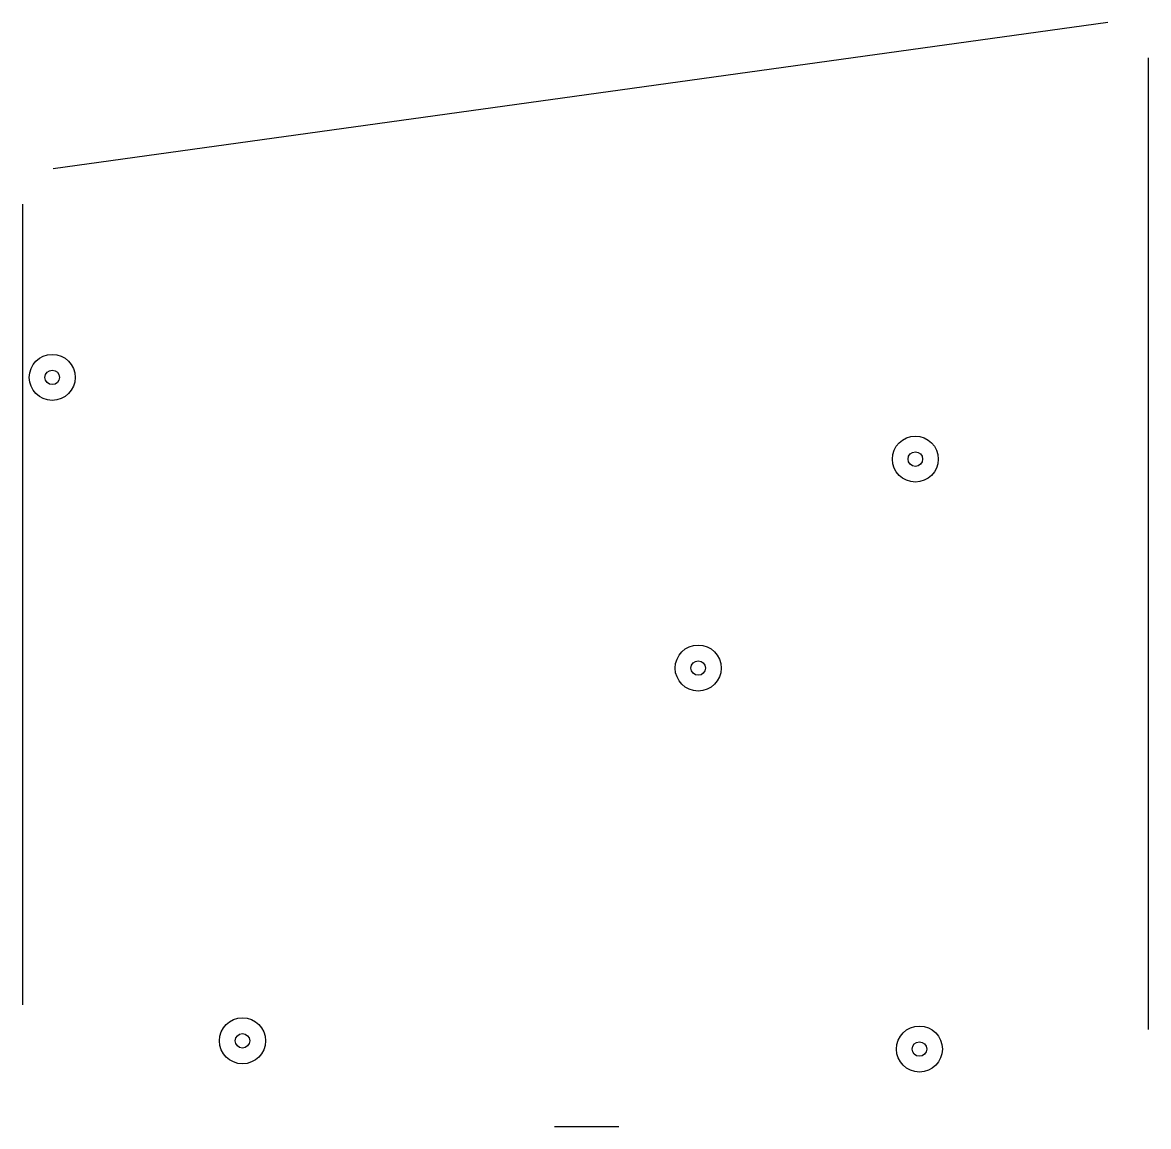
# Model space of a CAD drawing. Header units: millimetres. Extents: x -28.1 to 63.5, y 0 to 89.8.
import ezdxf

# ---------------------------------------------------------------- set-up
doc = ezdxf.new("R2010")
doc.units = ezdxf.units.MM

msp = doc.modelspace()

# ---------------------------------------------------------------- linework, layer by layer
for p, q in [((60.201, 89.823), (-25.599, 77.906)), ((63.5, 7.9), (63.5, 86.95)), ((-28.1, 75.034), (-28.1, 9.9)), ((15.167, 0), (20.417, 0))]:
    msp.add_line(p, q)
for centre, radius in [((-25.684, 60.95), 1.87), ((-25.684, 60.95), 0.592), ((44.533, 54.3), 1.87), ((44.533, 54.3), 0.592), ((26.867, 37.3), 1.87), ((26.867, 37.3), 0.592), ((-10.205, 6.97), 1.87), ((-10.205, 6.97), 0.592), ((44.867, 6.3), 1.87), ((44.867, 6.3), 0.592)]:
    msp.add_circle(centre, radius)

doc.saveas('drawing.dxf')
